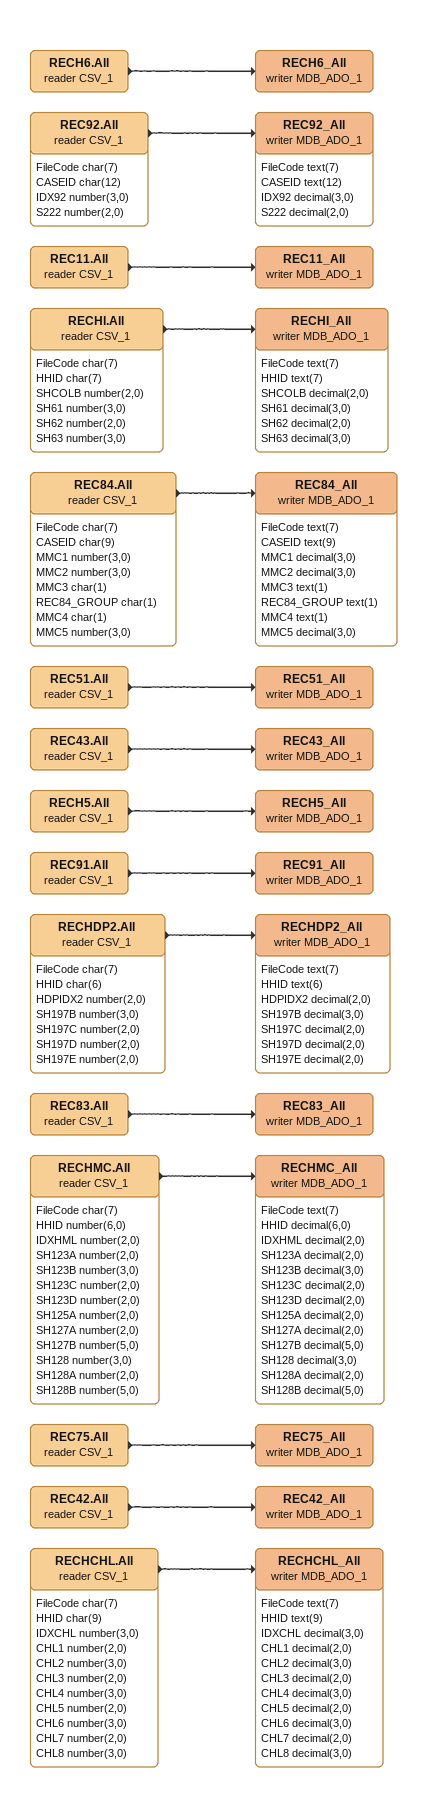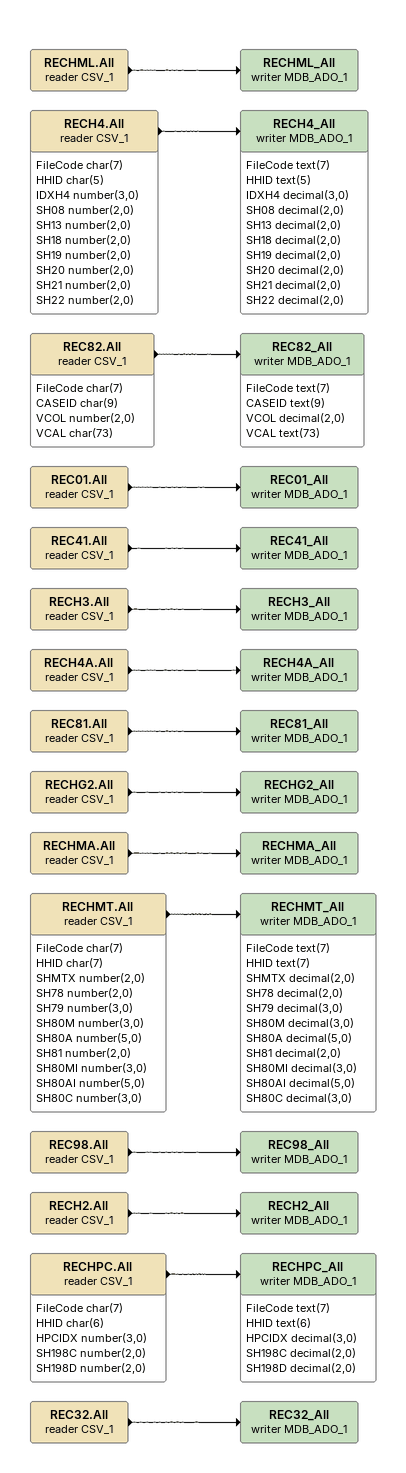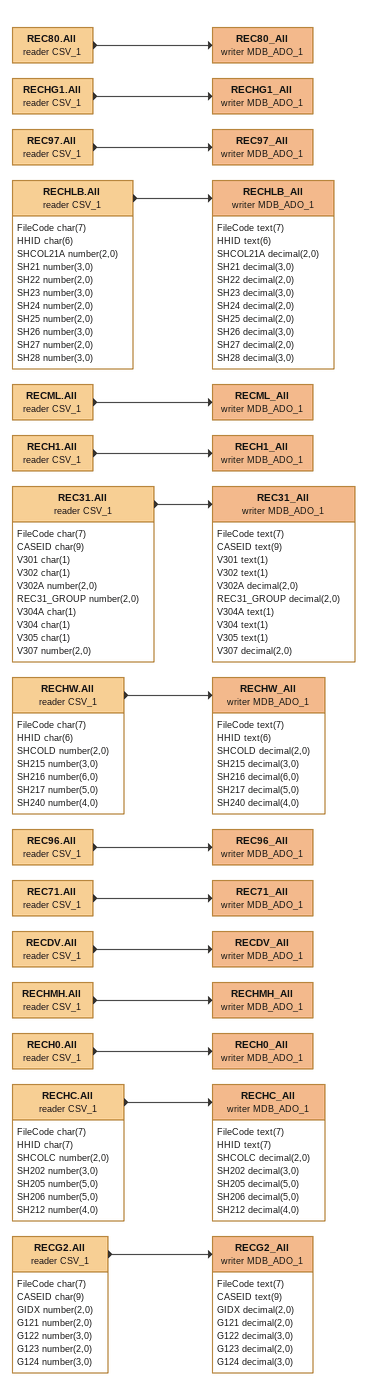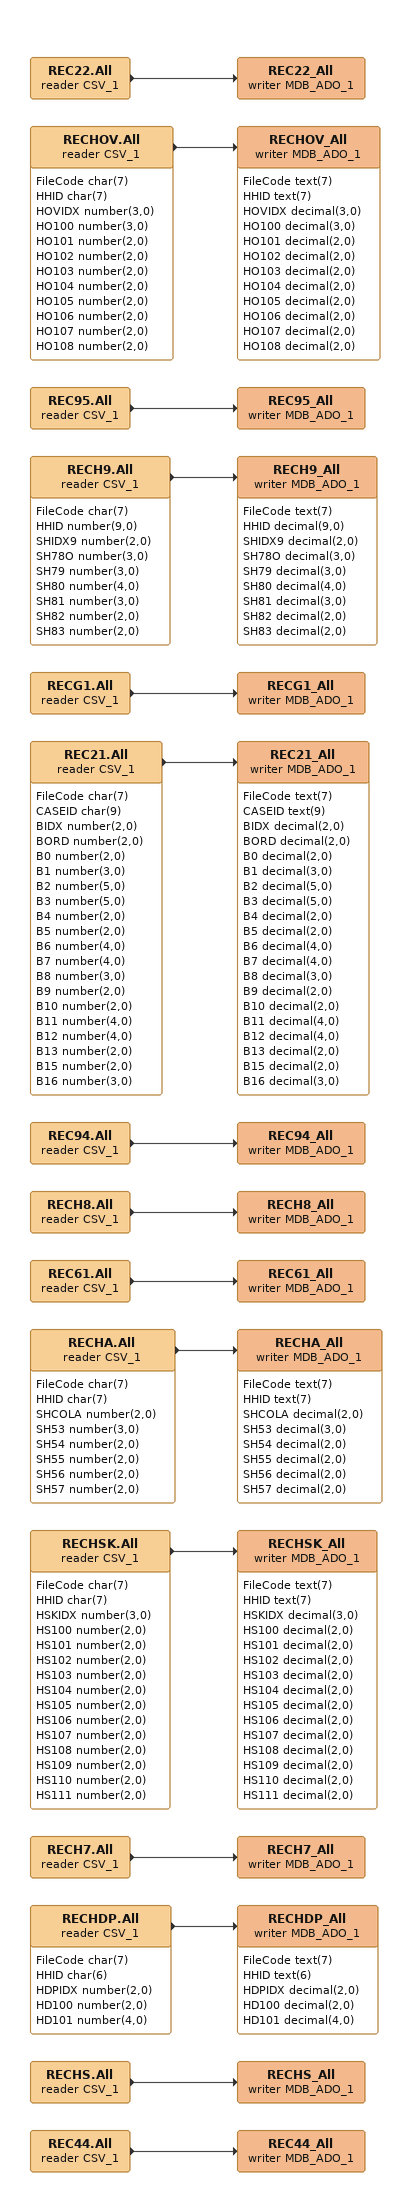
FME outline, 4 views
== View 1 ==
RECH6.All (reader CSV_1)
    -> RECH6_All (writer MDB_ADO_1)
RECH6_All (writer MDB_ADO_1)
REC92.All (reader CSV_1)
    attributes: FileCode char(7), CASEID char(12), IDX92 number(3,0), S222 number(2,0)
    -> REC92_All (writer MDB_ADO_1)
REC92_All (writer MDB_ADO_1)
    attributes: FileCode text(7), CASEID text(12), IDX92 decimal(3,0), S222 decimal(2,0)
REC11.All (reader CSV_1)
    -> REC11_All (writer MDB_ADO_1)
REC11_All (writer MDB_ADO_1)
RECHI.All (reader CSV_1)
    attributes: FileCode char(7), HHID char(7), SHCOLB number(2,0), SH61 number(3,0), SH62 number(2,0), SH63 number(3,0)
    -> RECHI_All (writer MDB_ADO_1)
RECHI_All (writer MDB_ADO_1)
    attributes: FileCode text(7), HHID text(7), SHCOLB decimal(2,0), SH61 decimal(3,0), SH62 decimal(2,0), SH63 decimal(3,0)
REC84.All (reader CSV_1)
    attributes: FileCode char(7), CASEID char(9), MMC1 number(3,0), MMC2 number(3,0), MMC3 char(1), REC84_GROUP char(1), MMC4 char(1), MMC5 number(3,0)
    -> REC84_All (writer MDB_ADO_1)
REC84_All (writer MDB_ADO_1)
    attributes: FileCode text(7), CASEID text(9), MMC1 decimal(3,0), MMC2 decimal(3,0), MMC3 text(1), REC84_GROUP text(1), MMC4 text(1), MMC5 decimal(3,0)
REC51.All (reader CSV_1)
    -> REC51_All (writer MDB_ADO_1)
REC51_All (writer MDB_ADO_1)
REC43.All (reader CSV_1)
    -> REC43_All (writer MDB_ADO_1)
REC43_All (writer MDB_ADO_1)
RECH5.All (reader CSV_1)
    -> RECH5_All (writer MDB_ADO_1)
RECH5_All (writer MDB_ADO_1)
REC91.All (reader CSV_1)
    -> REC91_All (writer MDB_ADO_1)
REC91_All (writer MDB_ADO_1)
RECHDP2.All (reader CSV_1)
    attributes: FileCode char(7), HHID char(6), HDPIDX2 number(2,0), SH197B number(3,0), SH197C number(2,0), SH197D number(2,0), SH197E number(2,0)
    -> RECHDP2_All (writer MDB_ADO_1)
RECHDP2_All (writer MDB_ADO_1)
    attributes: FileCode text(7), HHID text(6), HDPIDX2 decimal(2,0), SH197B decimal(3,0), SH197C decimal(2,0), SH197D decimal(2,0), SH197E decimal(2,0)
REC83.All (reader CSV_1)
    -> REC83_All (writer MDB_ADO_1)
REC83_All (writer MDB_ADO_1)
RECHMC.All (reader CSV_1)
    attributes: FileCode char(7), HHID number(6,0), IDXHML number(2,0), SH123A number(2,0), SH123B number(3,0), SH123C number(2,0), SH123D number(2,0), SH125A number(2,0), SH127A number(2,0), SH127B number(5,0), SH128 number(3,0), SH128A number(2,0), SH128B number(5,0)
    -> RECHMC_All (writer MDB_ADO_1)
RECHMC_All (writer MDB_ADO_1)
    attributes: FileCode text(7), HHID decimal(6,0), IDXHML decimal(2,0), SH123A decimal(2,0), SH123B decimal(3,0), SH123C decimal(2,0), SH123D decimal(2,0), SH125A decimal(2,0), SH127A decimal(2,0), SH127B decimal(5,0), SH128 decimal(3,0), SH128A decimal(2,0), SH128B decimal(5,0)
REC75.All (reader CSV_1)
    -> REC75_All (writer MDB_ADO_1)
REC75_All (writer MDB_ADO_1)
REC42.All (reader CSV_1)
    -> REC42_All (writer MDB_ADO_1)
REC42_All (writer MDB_ADO_1)
RECHCHL.All (reader CSV_1)
    attributes: FileCode char(7), HHID char(9), IDXCHL number(3,0), CHL1 number(2,0), CHL2 number(3,0), CHL3 number(2,0), CHL4 number(3,0), CHL5 number(2,0), CHL6 number(3,0), CHL7 number(2,0), CHL8 number(3,0)
    -> RECHCHL_All (writer MDB_ADO_1)
RECHCHL_All (writer MDB_ADO_1)
    attributes: FileCode text(7), HHID text(9), IDXCHL decimal(3,0), CHL1 decimal(2,0), CHL2 decimal(3,0), CHL3 decimal(2,0), CHL4 decimal(3,0), CHL5 decimal(2,0), CHL6 decimal(3,0), CHL7 decimal(2,0), CHL8 decimal(3,0)

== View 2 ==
RECHML.All (reader CSV_1)
    -> RECHML_All (writer MDB_ADO_1)
RECHML_All (writer MDB_ADO_1)
RECH4.All (reader CSV_1)
    attributes: FileCode char(7), HHID char(5), IDXH4 number(3,0), SH08 number(2,0), SH13 number(2,0), SH18 number(2,0), SH19 number(2,0), SH20 number(2,0), SH21 number(2,0), SH22 number(2,0)
    -> RECH4_All (writer MDB_ADO_1)
RECH4_All (writer MDB_ADO_1)
    attributes: FileCode text(7), HHID text(5), IDXH4 decimal(3,0), SH08 decimal(2,0), SH13 decimal(2,0), SH18 decimal(2,0), SH19 decimal(2,0), SH20 decimal(2,0), SH21 decimal(2,0), SH22 decimal(2,0)
REC82.All (reader CSV_1)
    attributes: FileCode char(7), CASEID char(9), VCOL number(2,0), VCAL char(73)
    -> REC82_All (writer MDB_ADO_1)
REC82_All (writer MDB_ADO_1)
    attributes: FileCode text(7), CASEID text(9), VCOL decimal(2,0), VCAL text(73)
REC01.All (reader CSV_1)
    -> REC01_All (writer MDB_ADO_1)
REC01_All (writer MDB_ADO_1)
REC41.All (reader CSV_1)
    -> REC41_All (writer MDB_ADO_1)
REC41_All (writer MDB_ADO_1)
RECH3.All (reader CSV_1)
    -> RECH3_All (writer MDB_ADO_1)
RECH3_All (writer MDB_ADO_1)
RECH4A.All (reader CSV_1)
    -> RECH4A_All (writer MDB_ADO_1)
RECH4A_All (writer MDB_ADO_1)
REC81.All (reader CSV_1)
    -> REC81_All (writer MDB_ADO_1)
REC81_All (writer MDB_ADO_1)
RECHG2.All (reader CSV_1)
    -> RECHG2_All (writer MDB_ADO_1)
RECHG2_All (writer MDB_ADO_1)
RECHMA.All (reader CSV_1)
    -> RECHMA_All (writer MDB_ADO_1)
RECHMA_All (writer MDB_ADO_1)
RECHMT.All (reader CSV_1)
    attributes: FileCode char(7), HHID char(7), SHMTX number(2,0), SH78 number(2,0), SH79 number(3,0), SH80M number(3,0), SH80A number(5,0), SH81 number(2,0), SH80MI number(3,0), SH80AI number(5,0), SH80C number(3,0)
    -> RECHMT_All (writer MDB_ADO_1)
RECHMT_All (writer MDB_ADO_1)
    attributes: FileCode text(7), HHID text(7), SHMTX decimal(2,0), SH78 decimal(2,0), SH79 decimal(3,0), SH80M decimal(3,0), SH80A decimal(5,0), SH81 decimal(2,0), SH80MI decimal(3,0), SH80AI decimal(5,0), SH80C decimal(3,0)
REC98.All (reader CSV_1)
    -> REC98_All (writer MDB_ADO_1)
REC98_All (writer MDB_ADO_1)
RECH2.All (reader CSV_1)
    -> RECH2_All (writer MDB_ADO_1)
RECH2_All (writer MDB_ADO_1)
RECHPC.All (reader CSV_1)
    attributes: FileCode char(7), HHID char(6), HPCIDX number(3,0), SH198C number(2,0), SH198D number(2,0)
    -> RECHPC_All (writer MDB_ADO_1)
RECHPC_All (writer MDB_ADO_1)
    attributes: FileCode text(7), HHID text(6), HPCIDX decimal(3,0), SH198C decimal(2,0), SH198D decimal(2,0)
REC32.All (reader CSV_1)
    -> REC32_All (writer MDB_ADO_1)
REC32_All (writer MDB_ADO_1)

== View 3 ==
REC80.All (reader CSV_1)
    -> REC80_All (writer MDB_ADO_1)
REC80_All (writer MDB_ADO_1)
RECHG1.All (reader CSV_1)
    -> RECHG1_All (writer MDB_ADO_1)
RECHG1_All (writer MDB_ADO_1)
REC97.All (reader CSV_1)
    -> REC97_All (writer MDB_ADO_1)
REC97_All (writer MDB_ADO_1)
RECHLB.All (reader CSV_1)
    attributes: FileCode char(7), HHID char(6), SHCOL21A number(2,0), SH21 number(3,0), SH22 number(2,0), SH23 number(3,0), SH24 number(2,0), SH25 number(2,0), SH26 number(3,0), SH27 number(2,0), SH28 number(3,0)
    -> RECHLB_All (writer MDB_ADO_1)
RECHLB_All (writer MDB_ADO_1)
    attributes: FileCode text(7), HHID text(6), SHCOL21A decimal(2,0), SH21 decimal(3,0), SH22 decimal(2,0), SH23 decimal(3,0), SH24 decimal(2,0), SH25 decimal(2,0), SH26 decimal(3,0), SH27 decimal(2,0), SH28 decimal(3,0)
RECML.All (reader CSV_1)
    -> RECML_All (writer MDB_ADO_1)
RECML_All (writer MDB_ADO_1)
RECH1.All (reader CSV_1)
    -> RECH1_All (writer MDB_ADO_1)
RECH1_All (writer MDB_ADO_1)
REC31.All (reader CSV_1)
    attributes: FileCode char(7), CASEID char(9), V301 char(1), V302 char(1), V302A number(2,0), REC31_GROUP number(2,0), V304A char(1), V304 char(1), V305 char(1), V307 number(2,0)
    -> REC31_All (writer MDB_ADO_1)
REC31_All (writer MDB_ADO_1)
    attributes: FileCode text(7), CASEID text(9), V301 text(1), V302 text(1), V302A decimal(2,0), REC31_GROUP decimal(2,0), V304A text(1), V304 text(1), V305 text(1), V307 decimal(2,0)
RECHW.All (reader CSV_1)
    attributes: FileCode char(7), HHID char(6), SHCOLD number(2,0), SH215 number(3,0), SH216 number(6,0), SH217 number(5,0), SH240 number(4,0)
    -> RECHW_All (writer MDB_ADO_1)
RECHW_All (writer MDB_ADO_1)
    attributes: FileCode text(7), HHID text(6), SHCOLD decimal(2,0), SH215 decimal(3,0), SH216 decimal(6,0), SH217 decimal(5,0), SH240 decimal(4,0)
REC96.All (reader CSV_1)
    -> REC96_All (writer MDB_ADO_1)
REC96_All (writer MDB_ADO_1)
REC71.All (reader CSV_1)
    -> REC71_All (writer MDB_ADO_1)
REC71_All (writer MDB_ADO_1)
RECDV.All (reader CSV_1)
    -> RECDV_All (writer MDB_ADO_1)
RECDV_All (writer MDB_ADO_1)
RECHMH.All (reader CSV_1)
    -> RECHMH_All (writer MDB_ADO_1)
RECHMH_All (writer MDB_ADO_1)
RECH0.All (reader CSV_1)
    -> RECH0_All (writer MDB_ADO_1)
RECH0_All (writer MDB_ADO_1)
RECHC.All (reader CSV_1)
    attributes: FileCode char(7), HHID char(7), SHCOLC number(2,0), SH202 number(3,0), SH205 number(5,0), SH206 number(5,0), SH212 number(4,0)
    -> RECHC_All (writer MDB_ADO_1)
RECHC_All (writer MDB_ADO_1)
    attributes: FileCode text(7), HHID text(7), SHCOLC decimal(2,0), SH202 decimal(3,0), SH205 decimal(5,0), SH206 decimal(5,0), SH212 decimal(4,0)
RECG2.All (reader CSV_1)
    attributes: FileCode char(7), CASEID char(9), GIDX number(2,0), G121 number(2,0), G122 number(3,0), G123 number(2,0), G124 number(3,0)
    -> RECG2_All (writer MDB_ADO_1)
RECG2_All (writer MDB_ADO_1)
    attributes: FileCode text(7), CASEID text(9), GIDX decimal(2,0), G121 decimal(2,0), G122 decimal(3,0), G123 decimal(2,0), G124 decimal(3,0)

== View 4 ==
REC22.All (reader CSV_1)
    -> REC22_All (writer MDB_ADO_1)
REC22_All (writer MDB_ADO_1)
RECHOV.All (reader CSV_1)
    attributes: FileCode char(7), HHID char(7), HOVIDX number(3,0), HO100 number(3,0), HO101 number(2,0), HO102 number(2,0), HO103 number(2,0), HO104 number(2,0), HO105 number(2,0), HO106 number(2,0), HO107 number(2,0), HO108 number(2,0)
    -> RECHOV_All (writer MDB_ADO_1)
RECHOV_All (writer MDB_ADO_1)
    attributes: FileCode text(7), HHID text(7), HOVIDX decimal(3,0), HO100 decimal(3,0), HO101 decimal(2,0), HO102 decimal(2,0), HO103 decimal(2,0), HO104 decimal(2,0), HO105 decimal(2,0), HO106 decimal(2,0), HO107 decimal(2,0), HO108 decimal(2,0)
REC95.All (reader CSV_1)
    -> REC95_All (writer MDB_ADO_1)
REC95_All (writer MDB_ADO_1)
RECH9.All (reader CSV_1)
    attributes: FileCode char(7), HHID number(9,0), SHIDX9 number(2,0), SH78O number(3,0), SH79 number(3,0), SH80 number(4,0), SH81 number(3,0), SH82 number(2,0), SH83 number(2,0)
    -> RECH9_All (writer MDB_ADO_1)
RECH9_All (writer MDB_ADO_1)
    attributes: FileCode text(7), HHID decimal(9,0), SHIDX9 decimal(2,0), SH78O decimal(3,0), SH79 decimal(3,0), SH80 decimal(4,0), SH81 decimal(3,0), SH82 decimal(2,0), SH83 decimal(2,0)
RECG1.All (reader CSV_1)
    -> RECG1_All (writer MDB_ADO_1)
RECG1_All (writer MDB_ADO_1)
REC21.All (reader CSV_1)
    attributes: FileCode char(7), CASEID char(9), BIDX number(2,0), BORD number(2,0), B0 number(2,0), B1 number(3,0), B2 number(5,0), B3 number(5,0), B4 number(2,0), B5 number(2,0), B6 number(4,0), B7 number(4,0), B8 number(3,0), B9 number(2,0), B10 number(2,0), B11 number(4,0), B12 number(4,0), B13 number(2,0), B15 number(2,0), B16 number(3,0)
    -> REC21_All (writer MDB_ADO_1)
REC21_All (writer MDB_ADO_1)
    attributes: FileCode text(7), CASEID text(9), BIDX decimal(2,0), BORD decimal(2,0), B0 decimal(2,0), B1 decimal(3,0), B2 decimal(5,0), B3 decimal(5,0), B4 decimal(2,0), B5 decimal(2,0), B6 decimal(4,0), B7 decimal(4,0), B8 decimal(3,0), B9 decimal(2,0), B10 decimal(2,0), B11 decimal(4,0), B12 decimal(4,0), B13 decimal(2,0), B15 decimal(2,0), B16 decimal(3,0)
REC94.All (reader CSV_1)
    -> REC94_All (writer MDB_ADO_1)
REC94_All (writer MDB_ADO_1)
RECH8.All (reader CSV_1)
    -> RECH8_All (writer MDB_ADO_1)
RECH8_All (writer MDB_ADO_1)
REC61.All (reader CSV_1)
    -> REC61_All (writer MDB_ADO_1)
REC61_All (writer MDB_ADO_1)
RECHA.All (reader CSV_1)
    attributes: FileCode char(7), HHID char(7), SHCOLA number(2,0), SH53 number(3,0), SH54 number(2,0), SH55 number(2,0), SH56 number(2,0), SH57 number(2,0)
    -> RECHA_All (writer MDB_ADO_1)
RECHA_All (writer MDB_ADO_1)
    attributes: FileCode text(7), HHID text(7), SHCOLA decimal(2,0), SH53 decimal(3,0), SH54 decimal(2,0), SH55 decimal(2,0), SH56 decimal(2,0), SH57 decimal(2,0)
RECHSK.All (reader CSV_1)
    attributes: FileCode char(7), HHID char(7), HSKIDX number(3,0), HS100 number(2,0), HS101 number(2,0), HS102 number(2,0), HS103 number(2,0), HS104 number(2,0), HS105 number(2,0), HS106 number(2,0), HS107 number(2,0), HS108 number(2,0), HS109 number(2,0), HS110 number(2,0), HS111 number(2,0)
    -> RECHSK_All (writer MDB_ADO_1)
RECHSK_All (writer MDB_ADO_1)
    attributes: FileCode text(7), HHID text(7), HSKIDX decimal(3,0), HS100 decimal(2,0), HS101 decimal(2,0), HS102 decimal(2,0), HS103 decimal(2,0), HS104 decimal(2,0), HS105 decimal(2,0), HS106 decimal(2,0), HS107 decimal(2,0), HS108 decimal(2,0), HS109 decimal(2,0), HS110 decimal(2,0), HS111 decimal(2,0)
RECH7.All (reader CSV_1)
    -> RECH7_All (writer MDB_ADO_1)
RECH7_All (writer MDB_ADO_1)
RECHDP.All (reader CSV_1)
    attributes: FileCode char(7), HHID char(6), HDPIDX number(2,0), HD100 number(2,0), HD101 number(4,0)
    -> RECHDP_All (writer MDB_ADO_1)
RECHDP_All (writer MDB_ADO_1)
    attributes: FileCode text(7), HHID text(6), HDPIDX decimal(2,0), HD100 decimal(2,0), HD101 decimal(4,0)
RECHS.All (reader CSV_1)
    -> RECHS_All (writer MDB_ADO_1)
RECHS_All (writer MDB_ADO_1)
REC44.All (reader CSV_1)
    -> REC44_All (writer MDB_ADO_1)
REC44_All (writer MDB_ADO_1)
